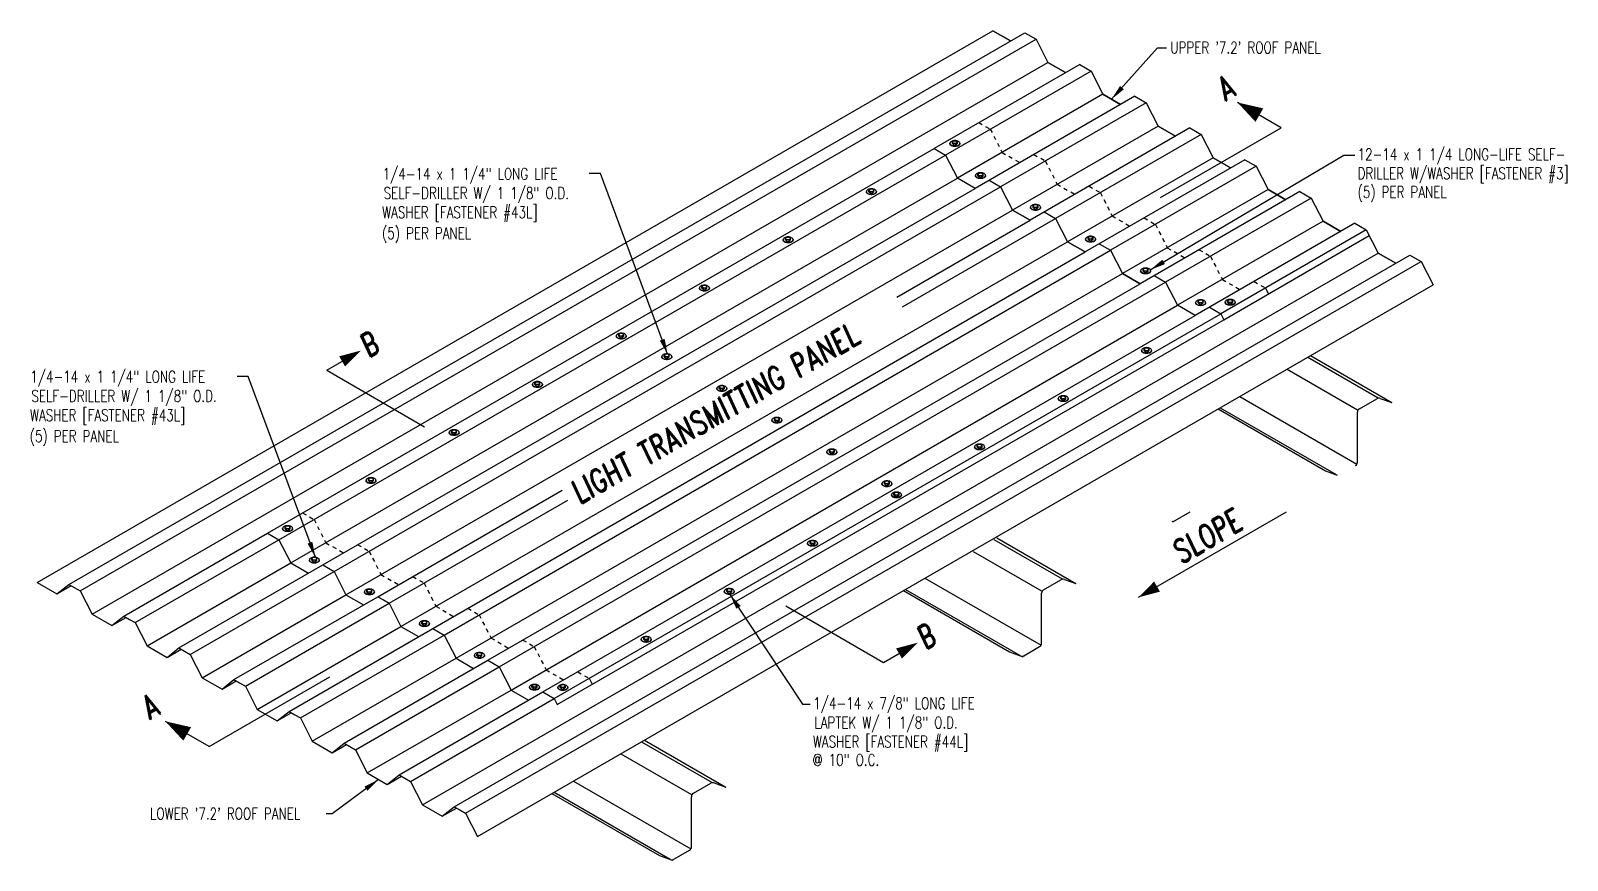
# Model space of a CAD drawing. Extents: x -4.8 to 58.6, y -1.7 to 67.3.
# Drawn here: x 4.42 to 53.88, y 40.62 to 67.33 of the extents above; entities that cross this region are included whole.
import ezdxf

# ---------------------------------------------------------------- set-up
doc = ezdxf.new("R2010")
doc.units = 0
doc.header["$LTSCALE"] = 4
doc.header["$MEASUREMENT"] = 0
doc.linetypes.add('TINY', pattern=[0.0626, 0.0313, -0.0313])
doc.layers.get('0').update_dxf_attribs({"linetype": 'CONTINUOUS'})
for name, color, linetype in [('FASTENERS', 1, 'CONTINUOUS'), ('LABEL', 6, 'CONTINUOUS'), ('PANEL', 11, 'CONTINUOUS'), ('PANEL-S', 11, 'CONTINUOUS'), ('PANEL_STD', 254, 'CONTINUOUS'), ('SECTION', 11, 'CONTINUOUS'), ('STLA', 12, 'CONTINUOUS'), ('TEXT', 2, 'CONTINUOUS')]:
    doc.layers.add(name, color=color, linetype=linetype)
doc.styles.add('ROMAND', font='romand', dxfattribs={"height": 0.075})
doc.styles.add('TEXT', font='SIMPLEX.shx', dxfattribs={"width": 0.75, "height": 0.375})
doc.styles.add('TEXT1', font='ROMANS.shx', dxfattribs={"width": 0.75, "height": 0.375})
doc.dimstyles.new('DETAIL$7', dxfattribs={"dimscale": 4, "dimtxt": 0.375, "dimasz": 0.125, "dimexe": 0.0625, "dimexo": 0.0625, "dimgap": 0.0625, "dimtad": 1, "dimdec": 4, "dimzin": 3, "dimdsep": 46, "dimlunit": 4, "dimtxsty": 'TEXT', "dimblk": 'ARCHTICK', "dimcen": 0.0625, "dimclrd": 7, "dimclre": 7, "dimclrt": 2, "dimadec": 0, "dimazin": 0, "dimtfac": 0.6, "dimtdec": 4, "dimtmove": 0, "dimatfit": 3, "dimfxl": 0, "dimfrac": 2, "dimtolj": 1, "dimtzin": 0, "dimarcsym": 0})

# ---------------------------------------------------------------- blocks, each defined once
blk = doc.blocks.new('LAY-LAB')
at = {"layer": 'LABEL', "color": 6, "style": 'ROMAND', "oblique": 5, "width": 0.75}
blk.add_attdef('LAY-LAB', (0.017, 0.036), '', height=0.188, dxfattribs=at)
blk = doc.blocks.new('A$C6C983A6F')
at = {"layer": 'FASTENERS'}
blk.add_lwpolyline([(-0.401, 0.188, 0.105841), (-0.339, 0.136, 0.069253), (-0.258, 0.105, 0.055458), (-0.15, 0.093, 0.055458), (-0.042, 0.105, 0.069253), (0.039, 0.136, 0.105841), (0.101, 0.188, 0.164158), (0.117, 0.239, 0.164158), (0.101, 0.289, 0.105841), (0.039, 0.341, 0.069253), (-0.042, 0.372, 0.055458), (-0.15, 0.384, 0.055458), (-0.258, 0.372, 0.069253), (-0.339, 0.341, 0.105841), (-0.401, 0.289, 0.164158), (-0.418, 0.239, 0.164158)], format="xyb", close=True, dxfattribs=at)
for points in [[(0.117, 0.239, 0.01455), (0.117, 0.215, -0.164158), (0.101, 0.165, -0.105841), (0.039, 0.112, -0.069253), (-0.042, 0.081, -0.055458), (-0.15, 0.069, -0.055458), (-0.258, 0.081, -0.069253), (-0.339, 0.112, -0.105841), (-0.401, 0.165, -0.164158), (-0.418, 0.215, 0.023688), (-0.418, 0.239)], [(-0.418, 0.239, 0.181556), (-0.401, 0.181, 0.105841), (-0.339, 0.128, 0.069253), (-0.258, 0.098, 0.055458), (-0.15, 0.086, 0.055458), (-0.042, 0.098, 0.069253), (0.039, 0.128, 0.105841), (0.101, 0.181, 0.164158), (0.117, 0.231)]]:
    blk.add_lwpolyline(points, format="xyb", dxfattribs=at)
blk.add_lwpolyline([(-0.095, 0.221), (-0.207, 0.221), (-0.286, 0.301), (-0.207, 0.38), (-0.095, 0.38), (-0.015, 0.301)], close=True, dxfattribs=at)
for points in [[(-0.286, 0.222), (-0.286, 0.301)], [(-0.286, 0.222), (-0.207, 0.142), (-0.095, 0.142), (-0.015, 0.222)], [(-0.207, 0.142), (-0.207, 0.221)], [(-0.095, 0.142), (-0.095, 0.221)], [(-0.015, 0.222), (-0.015, 0.301)]]:
    blk.add_lwpolyline(points, dxfattribs=at)
blk.add_arc((0.366, 0.235), 0.249, 179.15515, 180.84485, dxfattribs=at)
blk = doc.blocks.new('_ArchTick')
at = {"color": 0, "const_width": 0.15}
blk.add_lwpolyline([(-0.5, -0.5), (0.5, 0.5)], dxfattribs=at)
blk = doc.blocks.new('FD-F3')
at = {"layer": 'TEXT', "style": 'TEXT1', "width": 0.75}
for s, p in [('12-14 x 1 1/4 LONG-LIFE SELF-', (0.005, -0.041)), ('DRILLER W/WASHER [FASTENER #3]', (0.005, -0.193))]:
    blk.add_text(s, height=0.09375, dxfattribs=at).set_placement(p)
blk.add_attdef('(QUANTITY)', (0.005, -0.344), '', height=0.0938, dxfattribs=at)

msp = doc.modelspace()

# ---------------------------------------------------------------- linework, layer by layer
at = {"layer": 'PANEL', "linetype": 'TINY'}
for p, q in [((34.93852, 64.3746), (35.30387, 64.16366)), ((35.30387, 64.16366), (35.68708, 63.41507)), ((35.68708, 63.41507), (36.25347, 63.08806)), ((36.71016, 63.35174), (37.07552, 63.1408)), ((37.07552, 63.1408), (37.45873, 62.39221)), ((37.45873, 62.39221), (38.02512, 62.0652)), ((38.48181, 62.32888), (38.84716, 62.11794)), ((38.84716, 62.11794), (39.23037, 61.36935)), ((39.23037, 61.36935), (39.79676, 61.04234)), ((40.25345, 61.30602), (40.61881, 61.09508)), ((40.61881, 61.09508), (41.00202, 60.34649)), ((41.00202, 60.34649), (41.56841, 60.01948)), ((42.0251, 60.28316), (42.39045, 60.07222)), ((42.39045, 60.07222), (42.77367, 59.32363)), ((42.77367, 59.32363), (43.34005, 58.99662)), ((43.79675, 59.2603), (44.1621, 59.04936)), ((13.17031, 51.80672), (13.53567, 51.59578)), ((13.53567, 51.59578), (13.91888, 50.84719)), ((13.91888, 50.84719), (14.48526, 50.52018)), ((14.94196, 50.78386), (15.30731, 50.57292)), ((15.30731, 50.57292), (15.69052, 49.82433)), ((15.69052, 49.82433), (16.25691, 49.49732)), ((16.7136, 49.761), (17.07896, 49.55006)), ((17.07896, 49.55006), (17.46217, 48.80147)), ((17.46217, 48.80147), (18.02856, 48.47446)), ((18.48525, 48.73814), (18.8506, 48.5272)), ((18.8506, 48.5272), (19.23381, 47.77861)), ((19.23381, 47.77861), (19.8002, 47.4516)), ((20.25689, 47.71528), (20.62225, 47.50434)), ((20.62225, 47.50434), (21.00546, 46.75575)), ((21.00546, 46.75575), (21.57185, 46.42874)), ((22.02854, 46.69242), (22.39389, 46.48148))]:
    msp.add_line(p, q, dxfattribs=at)
at = {"layer": 'PANEL-S'}
for p, q in [((4.62206, 49.57111), (35.38802, 67.33384)), ((5.64514, 49.50778), (36.4111, 67.27051)), ((35.38802, 67.33384), (35.95441, 67.00684)), ((35.95441, 67.00684), (35.38802, 67.33384)), ((36.4111, 67.27051), (36.77645, 67.05958)), ((6.0105, 49.29684), (36.77645, 67.05958)), ((36.77645, 67.05958), (37.15967, 66.31098)), ((6.39371, 48.54825), (37.15967, 66.31098)), ((37.15967, 66.31098), (37.72605, 65.98398)), ((37.72605, 65.98398), (37.15967, 66.31098)), ((38.18275, 66.24765), (33.49749, 63.54262)), ((38.5481, 66.03672), (33.86284, 63.33168)), ((38.18275, 66.24765), (38.5481, 66.03672)), ((38.5481, 66.03672), (38.93131, 65.28812)), ((38.93131, 65.28812), (34.24605, 62.58309)), ((38.93131, 65.28812), (39.4977, 64.96112)), ((39.4977, 64.96112), (38.93131, 65.28812)), ((39.95439, 65.22479), (34.81244, 62.25608)), ((40.31975, 65.01385), (35.63449, 62.30882)), ((39.95439, 65.22479), (40.31975, 65.01385)), ((40.31975, 65.01385), (40.70296, 64.26526)), ((40.70296, 64.26526), (36.0177, 61.56023)), ((41.72604, 64.20193), (36.58408, 61.23322)), ((42.09139, 63.99099), (37.40613, 61.28596)), ((40.70296, 64.26526), (41.26934, 63.93826)), ((41.26934, 63.93826), (40.70296, 64.26526)), ((41.72604, 64.20193), (42.09139, 63.99099)), ((42.09139, 63.99099), (42.4746, 63.2424)), ((33.49749, 63.54262), (33.86284, 63.33168)), ((33.86284, 63.33168), (34.24605, 62.58309)), ((42.4746, 63.2424), (37.78934, 60.53737)), ((43.49768, 63.17907), (38.35573, 60.21036)), ((43.86304, 62.96813), (39.17778, 60.2631)), ((42.4746, 63.2424), (43.04099, 62.9154)), ((43.04099, 62.9154), (42.4746, 63.2424)), ((43.49768, 63.17907), (43.86304, 62.96813)), ((43.86304, 62.96813), (44.24625, 62.21954)), ((34.81244, 62.25608), (34.24605, 62.58309)), ((35.26913, 62.51976), (35.63449, 62.30882)), ((35.63449, 62.30882), (36.0177, 61.56023)), ((44.24625, 62.21954), (39.56099, 59.51451)), ((45.26933, 62.15621), (40.12738, 59.1875)), ((45.63468, 61.94527), (40.94942, 59.24024)), ((44.24625, 62.21954), (44.81264, 61.89254)), ((44.81264, 61.89254), (44.24625, 62.21954)), ((45.26933, 62.15621), (45.63468, 61.94527)), ((45.63468, 61.94527), (46.01789, 61.19668)), ((36.0177, 61.56023), (36.58408, 61.23322)), ((36.58408, 61.23322), (36.0177, 61.56023)), ((37.04078, 61.4969), (37.40613, 61.28596)), ((37.40613, 61.28596), (37.78934, 60.53737)), ((46.01789, 61.19668), (41.33263, 58.49165)), ((47.04098, 61.13335), (41.89902, 58.16464)), ((47.40633, 60.92241), (42.72107, 58.21738)), ((46.01789, 61.19668), (46.58428, 60.86968)), ((46.58428, 60.86968), (46.01789, 61.19668)), ((47.04098, 61.13335), (47.40633, 60.92241)), ((47.40633, 60.92241), (47.78954, 60.17382)), ((37.78934, 60.53737), (38.35573, 60.21036)), ((38.35573, 60.21036), (37.78934, 60.53737)), ((38.81242, 60.47404), (39.17778, 60.2631)), ((42.81705, 58.02988), (47.50231, 60.73491)), ((17.02358, 42.41109), (47.78954, 60.17382)), ((18.04666, 42.34776), (48.81262, 60.11049)), ((18.41202, 42.13682), (49.17798, 59.89955)), ((39.17778, 60.2631), (39.56099, 59.51451)), ((47.78954, 60.17382), (48.35593, 59.84682)), ((48.35593, 59.84682), (47.78954, 60.17382)), ((48.81262, 60.11049), (49.17798, 59.89955)), ((49.17798, 59.89955), (49.56119, 59.15096)), ((39.56099, 59.51451), (40.12738, 59.1875)), ((40.12738, 59.1875), (39.56099, 59.51451)), ((40.58407, 59.45118), (40.94942, 59.24024)), ((18.79523, 41.38823), (49.56119, 59.15096)), ((40.94942, 59.24024), (41.33263, 58.49165)), ((44.1621, 59.04936), (44.25808, 58.86186)), ((41.89902, 58.16464), (41.33263, 58.49165)), ((42.35571, 58.42831), (42.72107, 58.21738)), ((42.72107, 58.21738), (42.81705, 58.02988)), ((7.41679, 48.48492), (12.04328, 51.15602)), ((7.78214, 48.27398), (12.40863, 50.94509)), ((12.04328, 51.15602), (12.22595, 51.05055)), ((12.22595, 51.05055), (12.40863, 50.94509)), ((12.40863, 50.94509), (12.79184, 50.19649)), ((8.16535, 47.52539), (12.79184, 50.19649)), ((9.18843, 47.46206), (13.81492, 50.13316)), ((12.79184, 50.19649), (13.35823, 49.86949)), ((13.81492, 50.13316), (13.9976, 50.02769)), ((13.9976, 50.02769), (14.18028, 49.92223)), ((4.62206, 49.57111), (5.26193, 49.20168)), ((5.26193, 49.20168), (5.64514, 49.50778)), ((5.26193, 49.20168), (5.71863, 49.46535)), ((5.64514, 49.50778), (6.0105, 49.29684)), ((9.55379, 47.25112), (14.18028, 49.92223)), ((14.18028, 49.92223), (14.56349, 49.17363)), ((6.0105, 49.29684), (6.39371, 48.54825)), ((9.937, 46.50253), (14.56349, 49.17363)), ((10.96008, 46.4392), (15.58657, 49.1103)), ((14.56349, 49.17363), (15.12988, 48.84663)), ((15.58657, 49.1103), (15.76925, 49.00483)), ((15.76925, 49.00483), (15.95192, 48.89937)), ((6.39371, 48.54825), (7.03358, 48.17882)), ((7.03358, 48.17882), (7.41679, 48.48492)), ((7.41679, 48.48492), (7.59947, 48.37945)), ((11.32543, 46.22826), (15.95192, 48.89937)), ((15.95192, 48.89937), (16.33513, 48.15077)), ((7.03358, 48.17882), (7.49027, 48.44249)), ((7.59947, 48.37945), (7.78214, 48.27398)), ((7.78214, 48.27398), (8.16535, 47.52539)), ((11.70865, 45.47967), (16.33513, 48.15077)), ((12.73173, 45.41634), (17.35821, 48.08744)), ((16.33513, 48.15077), (16.90152, 47.82377)), ((17.35821, 48.08744), (17.54089, 47.98197)), ((17.54089, 47.98197), (17.72357, 47.8765)), ((8.16535, 47.52539), (8.80522, 47.15596)), ((13.09708, 45.2054), (17.72357, 47.8765)), ((17.72357, 47.8765), (18.10678, 47.12791)), ((8.80522, 47.15596), (9.18843, 47.46206)), ((8.80522, 47.15596), (9.26192, 47.41963)), ((9.18843, 47.46206), (9.37111, 47.35659)), ((9.37111, 47.35659), (9.55379, 47.25112)), ((9.55379, 47.25112), (9.937, 46.50253)), ((13.48029, 44.45681), (18.10678, 47.12791)), ((14.50337, 44.39348), (19.12986, 47.06458)), ((18.10678, 47.12791), (18.67317, 46.80091)), ((19.12986, 47.06458), (19.31254, 46.95911)), ((9.937, 46.50253), (10.57687, 46.1331)), ((14.86873, 44.18254), (19.49521, 46.85364)), ((19.31254, 46.95911), (19.49521, 46.85364)), ((19.49521, 46.85364), (19.87843, 46.10505)), ((10.57687, 46.1331), (10.96008, 46.4392)), ((10.57687, 46.1331), (11.03356, 46.39677)), ((10.96008, 46.4392), (11.14276, 46.33373)), ((11.14276, 46.33373), (11.32543, 46.22826)), ((11.32543, 46.22826), (11.70865, 45.47967)), ((15.25194, 43.43395), (19.87843, 46.10505)), ((16.27502, 43.37062), (20.90151, 46.04172)), ((19.87843, 46.10505), (20.44481, 45.77805)), ((20.90151, 46.04172), (21.08418, 45.93625)), ((22.39389, 46.48148), (22.48988, 46.29398)), ((16.64037, 43.15968), (21.26686, 45.83078)), ((21.08418, 45.93625), (21.26686, 45.83078)), ((21.26686, 45.83078), (21.36284, 45.64329)), ((11.70865, 45.47967), (12.34852, 45.11024)), ((12.34852, 45.11024), (12.73173, 45.41634)), ((12.34852, 45.11024), (12.80521, 45.37391)), ((12.73173, 45.41634), (12.9144, 45.31087)), ((12.9144, 45.31087), (13.09708, 45.2054)), ((13.09708, 45.2054), (13.48029, 44.45681)), ((13.48029, 44.45681), (14.12016, 44.08738)), ((14.12016, 44.08738), (14.50337, 44.39348)), ((14.12016, 44.08738), (14.57685, 44.35105)), ((14.50337, 44.39348), (14.68605, 44.28801)), ((14.68605, 44.28801), (14.86873, 44.18254)), ((14.86873, 44.18254), (15.25194, 43.43395)), ((15.25194, 43.43395), (15.89181, 43.06452)), ((15.89181, 43.06452), (16.27502, 43.37062)), ((15.89181, 43.06452), (16.3485, 43.32819)), ((16.27502, 43.37062), (16.4577, 43.26515)), ((16.4577, 43.26515), (16.64037, 43.15968)), ((16.64037, 43.15968), (17.02358, 42.41109)), ((17.02358, 42.41109), (17.66345, 42.04166)), ((17.66345, 42.04166), (18.04666, 42.34776)), ((17.66345, 42.04166), (18.12015, 42.30533)), ((18.04666, 42.34776), (18.22934, 42.24229)), ((18.22934, 42.24229), (18.41202, 42.13682)), ((18.41202, 42.13682), (18.79523, 41.38823))]:
    msp.add_line(p, q, dxfattribs=at)
at = {"layer": 'PANEL_STD'}
for p, q in [((12.04328, 51.15602), (33.49749, 63.54262)), ((12.40863, 50.94509), (33.86284, 63.33168)), ((12.79184, 50.19649), (34.24605, 62.58309)), ((13.81492, 50.13316), (34.81244, 62.25608)), ((14.18028, 49.92223), (35.63449, 62.30882)), ((14.56349, 49.17363), (36.0177, 61.56023)), ((32.29433, 58.75653), (36.58408, 61.23322)), ((32.47701, 58.44013), (37.40613, 61.28596)), ((16.33513, 48.15077), (37.78934, 60.53737)), ((17.35821, 48.08744), (38.35573, 60.21036)), ((17.72357, 47.8765), (39.17778, 60.2631)), ((18.10678, 47.12791), (39.56099, 59.51451)), ((19.12986, 47.06458), (40.12738, 59.1875)), ((19.49521, 46.85364), (40.94942, 59.24024)), ((19.87843, 46.10505), (41.33263, 58.49165)), ((20.90151, 46.04172), (41.89902, 58.16464)), ((21.26686, 45.83078), (42.72107, 58.21738)), ((21.36284, 45.64329), (42.81705, 58.02988)), ((15.58657, 49.1103), (21.51961, 52.53575)), ((15.95192, 48.89937), (21.70229, 52.21934))]:
    msp.add_line(p, q, dxfattribs=at)
at = {"layer": 'SECTION', "color": 6, "ltscale": 0.5}
for p, q in [((44.66859, 64.21099), (43.26358, 65.02217)), ((40.78011, 61.96597), (44.66859, 64.21099)), ((13.94427, 56.40083), (14.9356, 56.97317)), ((13.94427, 56.40083), (17.08981, 54.58475)), ((28.72514, 48.81237), (31.87068, 46.99629)), ((31.87068, 46.99629), (32.86201, 47.56863)), ((10.15681, 44.2856), (14.0453, 46.53062)), ((10.15681, 44.2856), (8.7518, 45.09678))]:
    msp.add_line(p, q, dxfattribs=at)
at = {"layer": 'SECTION'}
msp.add_line((44.82367, 51.8327), (40.06744, 49.08669), dxfattribs=at)
at = {"layer": 'SECTION', "color": 6, "ltscale": 0.5}
for points in [[(43.26358, 65.02217, 0, 0.5, 0), (43.96609, 64.61658, 0.5, 0.5, 0)], [(15.04385, 57.03567, 0, 0.375, 0), (14.43993, 56.687, 0.375, 0.375, 0)], [(32.97026, 47.63113, 0, 0.375, 0), (32.36635, 47.28246, 0.375, 0.375, 0)], [(8.7518, 45.09678, 0, 0.5, 0), (9.45431, 44.69119, 0.5, 0.5, 0)]]:
    msp.add_lwpolyline(points, format="xyseb", dxfattribs=at)
at = {"layer": 'SECTION'}
msp.add_lwpolyline([(40.06744, 49.08669, 0, 0.375, 0), (40.67135, 49.43536, 0.375, 0.375, 0)], format="xyseb", dxfattribs=at)
at = {"layer": 'STLA'}
for p, q in [((44.85615, 56.43451), (47.12323, 55.12561)), ((45.52118, 56.81847), (47.78826, 55.50957)), ((45.61216, 56.87099), (48.23162, 55.35865)), ((43.3325, 55.55483), (47.10648, 53.37592)), ((47.18573, 55.1617), (47.74642, 55.48541)), ((47.85681, 55.49507), (48.23162, 55.35865)), ((42.63913, 55.15451), (46.09083, 53.16168)), ((42.70839, 55.1945), (46.43744, 53.04154)), ((47.12323, 54.23515), (47.12323, 55.05344)), ((47.12323, 53.43842), (47.12323, 54.23515)), ((46.09083, 53.16168), (46.46564, 53.02526)), ((41.17752, 51.5208), (41.73912, 51.84504)), ((35.42337, 50.94971), (37.61961, 49.68172)), ((35.51435, 51.00224), (38.06297, 49.5308)), ((34.75833, 50.56576), (36.95457, 49.29776)), ((33.2011, 49.70546), (36.93783, 47.54806)), ((37.01707, 49.33384), (37.57777, 49.65756)), ((37.68816, 49.66722), (38.06297, 49.5308)), ((32.50774, 49.30515), (35.92217, 47.33382)), ((32.577, 49.34514), (36.26879, 47.21368)), ((36.95457, 48.40729), (36.95457, 49.22559)), ((36.95457, 47.61056), (36.95457, 48.40729)), ((36.33047, 47.17807), (36.89207, 47.50231)), ((35.92217, 47.33382), (36.29698, 47.1974)), ((23.41349, 44.05459), (25.68586, 42.74263)), ((24.07853, 44.43854), (26.35089, 43.12659)), ((24.16951, 44.49107), (26.79425, 42.97567)), ((21.88984, 43.1749), (25.66911, 40.99294)), ((25.74836, 42.77872), (26.30905, 43.10243)), ((26.41944, 43.11209), (26.79425, 42.97567)), ((21.19648, 42.77459), (24.65346, 40.7787)), ((21.26574, 42.81458), (25.00007, 40.65856)), ((25.68586, 41.85217), (25.68586, 42.67047)), ((25.68586, 41.05544), (25.68586, 41.85217)), ((24.65346, 40.7787), (25.02827, 40.64228)), ((25.06176, 40.62295), (25.62336, 40.94719))]:
    msp.add_line(p, q, dxfattribs=at)
for centre, radius, start, end in [((47.81197, 55.37188), 0.1311, 70, 120), ((47.24823, 55.05344), 0.125, 120, 180), ((46.99823, 53.43842), 0.125, 300, 0), ((41.1761, 51.62823), 0.09375, 250, 300), ((37.64332, 49.54402), 0.1311, 70, 120), ((37.07957, 49.22559), 0.125, 120, 180), ((36.82957, 47.61056), 0.125, 300, 0), ((36.32905, 47.2855), 0.09375, 250, 300), ((26.3746, 42.9889), 0.1311, 70, 120), ((25.81086, 42.67047), 0.125, 120, 180), ((25.56086, 41.05544), 0.125, 300, 0), ((25.06033, 40.73038), 0.09375, 250, 300)]:
    msp.add_arc(centre, radius, start, end, dxfattribs=at)

# ---------------------------------------------------------------- block references
at = {"layer": 'LABEL', "xscale": 3.999999999999998, "yscale": 4, "zscale": 4, "rotation": 30.00000000000001}
for p, values in [((42.85731, 64.89728), {'LAY-LAB': 'A'}), ((15.29555, 56.62608), {'LAY-LAB': 'B'}), ((22.09576, 51.90671), {'LAY-LAB': 'LIGHT TRANSMITTING PANEL'}), ((41.45355, 49.9813), {'LAY-LAB': 'SLOPE'}), ((33.22196, 47.22154), {'LAY-LAB': 'B'}), ((8.23557, 44.9774), {'LAY-LAB': 'A'})]:
    msp.add_blockref('LAY-LAB', p, dxfattribs=at).add_auto_attribs(values)
at = {"layer": 'TEXT', "ltscale": 0.5, "xscale": 0.6000000000000001, "yscale": 0.6000000000000001, "zscale": 0.6000000000000001}
for p in [(34.2569, 63.56537), (35.07927, 62.53052), (31.56824, 62.01306), (36.85092, 61.50766), (28.88486, 60.46382), (38.62256, 60.4848), (40.39421, 59.46193), (26.19245, 58.90935), (42.16585, 58.43907), (43.11513, 58.45107), (23.51699, 57.36467), (24.98145, 56.70054), (40.42646, 56.89876), (20.81585, 55.80517), (26.7531, 55.67768), (37.74309, 55.34952), (18.13555, 54.2577), (28.52475, 54.65482), (35.05068, 53.79505), (30.29639, 53.63196), (15.46048, 52.71325), (32.06804, 52.6091), (32.37522, 52.25037), (12.77741, 51.16418), (29.67408, 50.69087), (13.63661, 50.15059), (15.40826, 49.12773), (26.99378, 49.1434), (17.17991, 48.10487), (24.31871, 47.59895), (18.95155, 47.08201), (20.7232, 46.05915), (21.63564, 46.04988)]:
    msp.add_blockref('A$C6C983A6F', p, dxfattribs=at)
at = {"layer": 'TEXT', "xscale": 4, "yscale": 4, "zscale": 4}
msp.add_blockref('FD-F3', (47.10776, 63.32658), dxfattribs=at).add_auto_attribs({'(QUANTITY)': '(5) PER PANEL'})

# ---------------------------------------------------------------- texts
at = {"layer": 'TEXT', "style": 'TEXT1', "width": 0.75}
for s, p in [("UPPER '7.2' ROOF PANEL", (41.09779, 66.60556)), ('1/4-14 x 1 1/4" LONG LIFE', (15.74255, 62.53816)), ('SELF-DRILLER W/ 1 1/8" O.D.', (15.77824, 61.91799)), ('WASHER [FASTENER #43L]', (15.73209, 61.29995)), ('(5) PER PANEL', (15.72594, 60.62605)), ('1/4-14 x 1 1/4" LONG LIFE', (4.40401, 56.00291)), ('SELF-DRILLER W/ 1 1/8" O.D.', (4.43971, 55.38274)), ('WASHER [FASTENER #43L]', (4.39356, 54.7647)), ('(5) PER PANEL', (4.3874, 54.0908)), ('1/4-14 x 7/8" LONG LIFE', (29.60611, 45.49077)), ('LAPTEK W/ 1 1/8" O.D.', (29.6418, 44.87061)), ('WASHER [FASTENER #44L]', (29.59565, 44.25257)), ('@ 10" O.C.', (29.58261, 43.6682)), ("LOWER '7.2' ROOF PANEL", (8.25946, 41.93461))]:
    msp.add_text(s, height=0.375, dxfattribs=at).set_placement(p)

# ---------------------------------------------------------------- leaders
at = {"layer": 'TEXT', "ltscale": 0.5}
for points in [[(39.20781, 65.12849), (40.68954, 66.77994), (40.97131, 66.77994)], [(40.45454, 59.63518), (46.6892, 63.32655), (47.03517, 63.32655)], [(24.91823, 56.91442), (22.75516, 62.7403), (22.39585, 62.7403)], [(13.5797, 50.37917), (11.41662, 56.20505), (11.05732, 56.20505)], [(26.9233, 49.18574), (29.25963, 45.65122), (29.5094, 45.65122)], [(15.61232, 43.22588), (14.1211, 42.11552), (13.92379, 42.11552)]]:
    msp.add_leader(points, dimstyle='DETAIL$7', dxfattribs=at)

doc.saveas('drawing.dxf')
